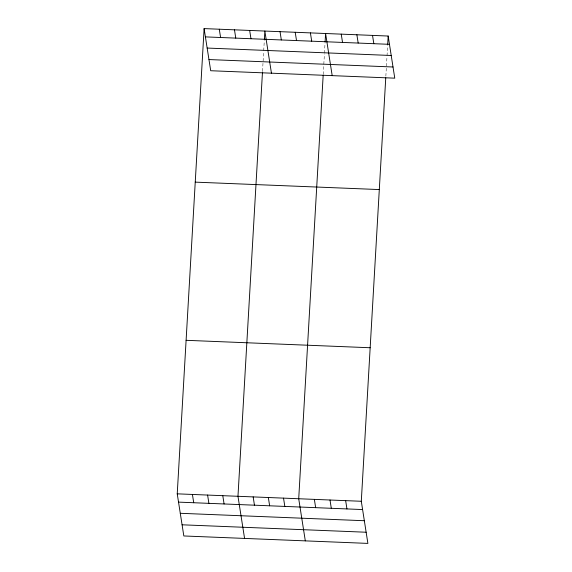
<?xml version="1.0" encoding="UTF-8"?>
<svg xmlns="http://www.w3.org/2000/svg" width="572" height="572" viewBox="0 0 572 572"><rect width="100%" height="100%" fill="white"/><g stroke="black" fill="none" stroke-linecap="round" stroke-linejoin="round"><path stroke-width="0.43" stroke-dasharray="2.86 2.15" d="M262.534 71.142L263.663 51.523M263.713 50.672L264.307 40.433M323.223 74.446L323.766 65.065M323.816 64.214L324.41 53.975M324.46 53.124L325.046 42.893M385.857 76.126L386.987 56.506M387.037 55.656L387.63 45.417"/><path stroke-width="0.86" d="M385.757 77.828L361.297 501.272L367.889 543.4L183.827 535.964L177.234 493.836L204.111 28.6L388.173 36.036L394.766 78.164L210.703 70.728L204.111 28.6M262.484 71.993L237.973 496.289L244.573 538.416M264.357 39.582L264.85 31.052L271.45 73.18M323.173 75.304L298.713 498.748L305.312 540.869M325.096 42.035L325.59 33.505L332.189 75.633M387.68 44.566L388.173 36.036M205.405 36.887L389.468 44.323M207.157 48.055L391.219 55.491M208.959 59.559L393.021 66.995M195.238 182.132L379.3 189.568M186.1 340.311L370.163 347.747M177.234 493.836L361.297 501.272M178.528 502.123L362.591 509.559M180.28 513.291L364.343 520.727M182.082 524.796L366.144 532.232M372.529 35.407L373.823 43.694M356.878 34.77L358.179 43.057M341.234 34.141L342.535 42.428M310.403 32.897L311.704 41.184M295.216 32.282L296.518 40.569M280.037 31.667L281.331 39.954M345.652 500.643L346.947 508.93M330.001 500.007L331.302 508.301M249.664 30.438L250.965 38.732M314.357 499.377L315.658 507.664M234.477 29.83L235.778 38.117M219.29 29.215L220.592 37.502M283.526 498.133L284.827 506.42M268.339 497.518L269.641 505.805M253.16 496.904L254.454 505.19M222.787 495.681L224.088 503.968M207.6 495.066L208.902 503.353M192.421 494.451L193.715 502.738"/></g></svg>
